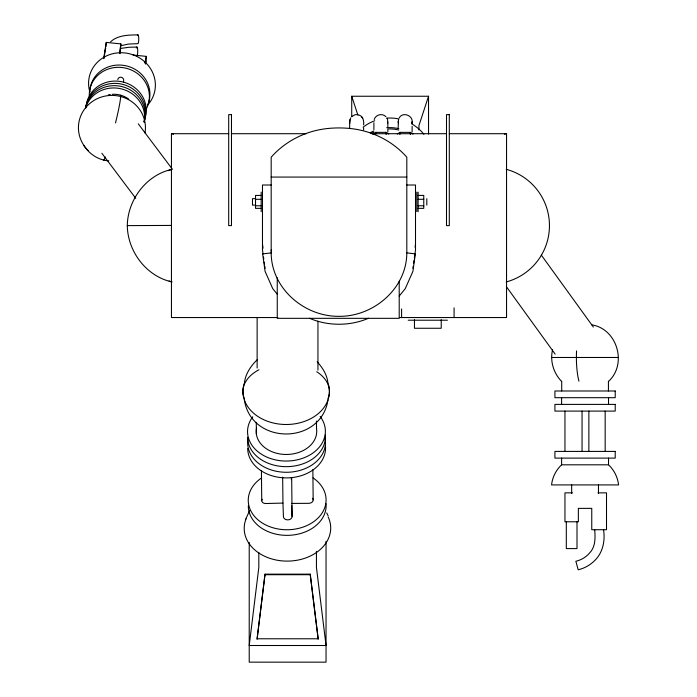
<?xml version="1.0" encoding="UTF-8"?>
<svg xmlns="http://www.w3.org/2000/svg" width="697" height="697" viewBox="0 0 697 697"><rect width="100%" height="100%" fill="white"/><g stroke="black" fill="none" stroke-linecap="round" stroke-linejoin="round"><path stroke-width="1.05" d="M105.343 51.221L105.613 47.988L103.914 58.722M105.892 46.743L106.258 42.412L120.903 43.902L120.084 53.652M145.534 63.802L145.795 60.656L145.237 63.079M145.69 63.95L146.326 56.379L133.005 55.028M123.491 82.412L123.665 80.321A2.962 2.771 13 0 0 120.956 77.254A2.962 2.771 13 0 0 117.784 79.728M169.083 280.961A58.304 51.953 -89.6 0 0 172.072 281.963C146.379 276.395 127.682 251.539 127.29 225.61C127.699 199.751 146.37 174.764 172.072 169.327A58.304 51.953 -89.6 0 0 168.09 170.721M265.026 574.154L257.08 638.774L318.18 638.774L310.235 574.154L265.026 574.154L257.08 639.323M561.373 381.181C553.479 372.93 549.872 360.933 552.564 349.772M591.805 324.863C617.115 328.757 627.422 363.808 608.76 381.181M406.813 252.854C406.743 288.453 373.644 316.726 338.995 316.325C304.345 316.726 271.246 288.453 271.177 252.854L271.177 157.217C282.207 144.645 297.061 135.662 313.145 131.236A90.235 89.443 0 0 1 332.016 128.152A110.143 109.168 0 0 1 352.342 128.736A90.235 89.443 0 0 1 364.853 131.236C380.937 135.671 395.791 144.645 406.813 157.217L406.813 252.854L415.36 253.9L412.903 271.386L405.253 288.654L399.181 296.077M415.072 247.165L415.508 244.098M412.903 268.267L413.19 266.219M413.626 263.152L414.062 260.094M414.349 258.047L415.508 249.857L415.508 185.01L406.813 185.01M103.783 57.956L106.258 42.412M119.44 53.12L120.903 43.902M144.932 63.087L146.326 56.379M350.696 117.871L349.659 121.33L349.659 127.786M349.946 119.57L349.842 123.177M387.035 118.229L387.68 119.945L387.576 123.543M398.161 127.786L398.457 119.535M411.822 123.552C414.427 116.129 403.04 110.997 399.207 117.863M411.822 123.587L412.119 121.792L412.119 122.794M327.947 400.052C320.942 445.278 251.408 445.278 244.403 400.052M245.71 519.213L249.683 510.457M351.724 116.817L351.724 96.247L428.542 96.247L418.941 125.573L418.941 129.912M374.202 119.527C375.552 114.552 382.557 112.879 385.972 116.765M257.454 359.547C250.894 365.751 245.422 373.836 244.403 382.975A43.249 32.986 0 0 0 286.171 424.499A43.249 32.986 0 0 0 327.947 382.975C327.093 374.881 322.572 367.624 317.126 361.769M561.608 464.812C556.014 470.048 552.381 477.306 551.554 484.92L618.57 484.92C617.742 477.306 614.118 470.048 608.525 464.812L561.608 464.812L561.608 458.112M110.588 41.811C117.81 35.042 128.657 35.016 137.989 34.867M351.854 116.451L355.034 114.744L356.847 114.561M373.034 134.077L375.648 132.36L386.121 132.36L388.743 134.077M397.29 134.077L399.904 132.36L410.376 132.36L412.99 134.077M368.513 318.259C350.051 326.24 327.938 326.24 309.485 318.259M120.773 45.732L128.422 44.059L137.745 43.667A4.426 0.897 -89.6 0 0 138.755 38.57A4.426 0.897 -89.6 0 0 137.527 35.233M504.462 134.225L506.545 133.702L506.545 317.544L399.433 317.544M121.043 48.381L128.91 47.265L136.96 47.047M282.677 477.157L282.947 503.086L265.662 503.522A3.825 2.91 -0.6 0 1 262.194 499.244M127.29 225.61L171.349 225.427M291.607 503.408L308.91 503.33A4.382 3.337 -0.6 0 0 312.526 498.233M277.842 317.544L171.445 317.544L171.445 133.702L228.694 133.702M231.482 133.702L306.419 133.702M371.579 133.702L446.507 133.702M449.304 133.702L506.545 133.702M271.177 177.064L406.813 177.064M271.177 185.01L262.481 185.01L262.481 249.857L263.065 253.961M261.183 195.421L255.529 195.421L255.529 208.351L261.183 208.351M418.113 195.421L423.767 195.421L423.767 208.351L418.113 208.351M255.529 198.654L252.488 198.654L252.488 205.118L255.529 205.118M255.529 199.307L261.183 199.307M418.113 199.307L423.767 199.307M255.529 205.781L261.183 205.781M418.113 205.781L423.767 205.781M271.603 252.854L262.63 253.9L265.095 271.386L272.736 288.654L277.467 294.43M408.233 320.219L447.439 320.219M551.554 357.483L618.57 357.483M572.42 492.857L564.953 492.857L564.953 521.783L578.362 521.783L578.362 508.374L591.762 508.374L591.762 529.72L606.512 529.72L606.512 492.857L597.982 492.857M265.026 574.703L310.235 574.703L318.18 639.323M83.901 145.629C89.373 154.081 98.608 160.275 108.793 160.833M171.445 133.702L173.527 134.225M358.65 114.848C362.954 116.059 364.183 120.912 363.616 124.868M138.276 123.839L172.133 168.892M101.875 153.27L135.741 198.323M541.308 255.076L593.339 327.041M506.318 286.554L555.178 354.128M361.717 116.765L362.78 118.237M326.719 512.914L328.087 515.684M351.724 96.247L358.014 115.458M271.177 249.857L271.464 251.852M262.481 244.098L263.065 248.193M263.501 257.027L263.788 259.075M264.224 262.133L264.512 264.18M264.799 266.219L265.095 268.267M398.161 121.33L398.344 123.177M291.686 505.421L292.078 516.468A4.321 3.293 -0.6 0 1 287.87 519.866A4.321 3.293 -0.6 0 1 283.435 516.686L282.947 503.086M316.447 421.058L316.525 428.611A30.276 23.027 -0.6 0 1 286.049 454.47A30.276 23.027 -0.6 0 1 256.505 428.246M312.866 469.639L313.171 499.888M291.677 477.576L292.078 516.468M291.346 477.48L291.363 479.641M261.427 470.458L261.741 500.707M256.278 422.382L256.4 434.266M608.525 397.691L608.525 404.399M608.525 458.112L608.525 464.812M608.429 381.259L608.429 390.991M605.17 411.099L605.17 451.412M603.558 529.72C605.275 540.959 602.853 553.026 594.288 560.954C589.845 565.276 584.234 568.377 578.188 569.78L575.853 561.251C581.193 560.057 586.107 557.121 589.645 552.939C595.647 546.701 595.316 537.77 594.715 529.72M598.47 484.92L598.47 493.389M588.869 411.099L588.869 451.412M582.056 411.099L582.056 451.412M577.003 521.783L577.003 548.591L566.312 548.591L566.312 521.783M571.662 484.92L571.662 493.389M564.953 411.099L564.953 451.412M561.704 381.259L561.704 390.991M561.608 397.691L561.608 404.399M454.078 307.847L454.078 317.544M441.227 319.688L441.227 328.261L414.454 328.261L414.454 319.688M428.542 96.247L428.542 134.129M426.808 198.654L426.808 205.118M418.113 192.128L418.113 211.653M416.815 192.128L416.815 211.653M412.119 126.296L412.119 131.994M410.376 132.36L410.376 134.512M401.603 308.928L401.603 317.544M399.904 132.36L399.904 134.512M399.207 281.248L399.207 318.329L277.258 318.329L277.258 277.798M387.863 121.757L387.863 126.802M387.863 129.825L387.863 131.994M386.121 132.36L386.121 134.512M375.648 132.36L375.648 134.512M373.906 122.724L373.906 129.529M363.616 127.969L363.616 129.869M326.039 541.334L326.039 662.15L249.221 662.15L249.221 542.423M317.945 321.186L317.945 370.142M316.438 551.44L316.438 567.41L326.039 645.509L249.221 645.509L258.822 567.41L258.822 552.503M310.235 574.154L310.235 574.703M261.183 192.119L261.183 211.653M257.132 317.963L257.132 368.007M89.878 92.082A33.508 31.391 13 0 1 128.945 53.625A33.508 31.391 13 0 1 147.511 105.221M136.298 48.015A4.426 0.897 -89.6 0 1 137.675 49.635A4.426 0.897 -89.6 0 1 136.952 55.812M85.74 107.896A30.163 28.246 13 0 1 122.158 84.232A30.163 28.246 13 0 1 144.07 121.696M85.531 108.105A30.163 28.246 13 0 1 121.618 86.515A30.163 28.246 13 0 1 144.192 121.966M85.496 108.323A30.163 28.246 13 0 1 121.095 88.807A30.163 28.246 13 0 1 144.148 122.184M86.271 105.613A30.163 28.246 13 0 1 123.23 82.072A30.163 28.246 13 0 1 144.209 120.381M108.279 94.897A23.454 21.973 13 0 1 110.265 94.513M112.287 94.295A23.454 21.973 13 0 1 128.614 99.035M89.303 96.081A30.163 28.246 13 0 1 126.401 68.315A30.163 28.246 13 0 1 145.464 110.405M89.817 91.664A30.163 28.246 13 0 1 125.843 65.771A30.163 28.246 13 0 1 147.921 104.341M363.111 127.22A43.249 42.735 2.5 0 1 374.716 120.738M386.739 118.133A43.249 42.735 2.5 0 1 399.015 118.969M411.448 123.691A43.249 42.735 2.5 0 1 423.863 134.26M371.092 133.571A38.927 38.466 2.5 0 1 373.836 132.238M387.645 128.98A38.927 38.466 2.5 0 1 398.762 129.999M370.264 132.735A38.927 38.466 2.5 0 1 373.888 130.914M386.687 127.717A38.927 38.466 2.5 0 1 398.823 128.675M120.311 95.28A33.508 2.291 -75.5 0 1 115.519 122.89M105.421 157.025A33.508 2.291 -75.5 0 1 103.557 160.171M506.222 169.301A58.304 58.304 0 0 1 506.222 281.945M88.24 150.578A33.508 32.323 0 0 1 101.692 96.953A33.508 32.323 0 0 1 145.002 132.996M578.928 381.181A33.508 8.669 -90 0 1 576.558 350.931M316.752 371.736A43.249 27.976 0 0 1 327.947 398.754M244.403 398.754A43.249 27.976 0 0 1 258.953 369.776M328.13 516.852A43.249 32.898 -0.6 0 1 288.628 561.094A43.249 32.898 -0.6 0 1 246.041 518.899M324.976 437.672A38.927 29.614 -0.6 0 1 286.58 472.278A38.927 29.614 -0.6 0 1 248.176 438.004M320.167 416.484A38.927 29.614 -0.6 0 1 286.458 461.048A38.927 29.614 -0.6 0 1 252.758 416.78M325.36 434.954A38.927 29.614 -0.6 0 1 287.791 466.642A38.927 29.614 -0.6 0 1 247.601 437.219M313.049 477.915A38.927 29.614 -0.6 0 1 315.218 520.546A38.927 29.614 -0.6 0 1 259.118 520.79A38.927 29.614 -0.6 0 1 261.288 478.133M326.065 503.661A38.927 29.614 -0.6 0 1 288.488 535.34A38.927 29.614 -0.6 0 1 248.298 505.917M325.473 446.185A38.927 29.614 -0.6 0 1 287.905 477.872A38.927 29.614 -0.6 0 1 247.714 448.45M231.482 114.622L228.694 114.622L228.694 225.619L231.482 225.619L231.482 114.622M449.304 114.622L446.507 114.622L446.507 225.619L449.304 225.619L449.304 114.622M615.216 390.991L554.917 390.991L554.917 397.691L615.216 397.691L615.216 390.991M615.216 404.399L554.917 404.399L554.917 411.099L615.216 411.099L615.216 404.399M615.216 451.412L554.917 451.412L554.917 458.112L615.216 458.112L615.216 451.412"/></g></svg>
